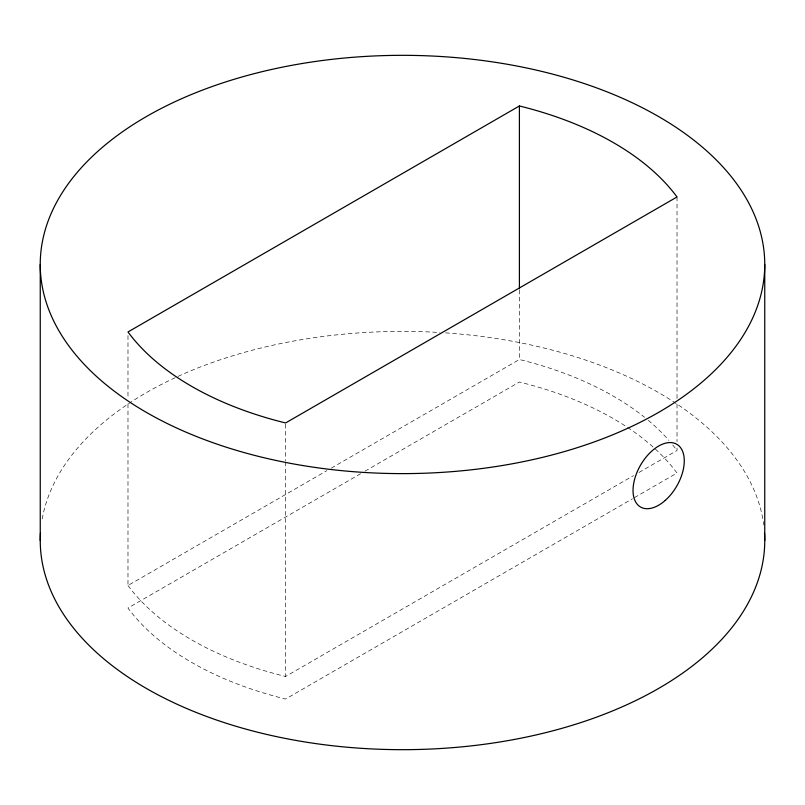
<?xml version="1.0" encoding="UTF-8"?>
<svg xmlns="http://www.w3.org/2000/svg" width="805" height="805" viewBox="0 0 805 805"><rect width="100%" height="100%" fill="white"/><g stroke="black" fill="none" stroke-linecap="round" stroke-linejoin="round"><path stroke-width="0.6" stroke-dasharray="4.03 3.02" d="M127.985 403.879L127.985 585.487L326.961 470.613M331.308 468.108L519.406 359.513A298.363 172.26 0 0 1 644.584 417.312M360.66 473.692L127.985 608.027A298.363 172.26 0 0 0 285.594 699.022L632.438 498.778M365.007 471.177L519.406 382.043A298.363 172.26 0 0 1 677.015 473.038L633.525 498.144M127.985 585.487A298.363 172.26 0 0 0 285.594 676.482L633.525 475.614M638.959 472.475L677.015 450.508L677.015 446.735M677.015 196.973L677.015 399.049M677.015 404.07L677.015 441.724M519.406 290.031L519.406 359.513M285.594 424.175L285.594 460.742M285.594 461.959L285.594 676.482M127.985 335.625L127.985 398.998M42.192 518.933A362.25 209.139 0 0 1 439.912 332.505M445.507 332.868A362.25 209.139 0 0 1 763.744 524.91M648.267 420.321A298.363 172.26 0 0 1 668.895 440.416M672.728 444.974A298.363 172.26 0 0 1 677.015 450.508"/><path stroke-width="1.21" d="M519.406 105.978L127.985 331.962A298.363 172.26 0 0 0 285.594 422.957L677.015 196.973A298.363 172.26 0 0 0 519.406 105.978L519.406 288.814M764.75 264.473A362.25 209.139 0 0 1 221.375 445.598A362.25 209.139 0 0 1 221.375 83.348A362.25 209.139 0 0 1 764.75 264.473L764.75 540.527M40.25 264.473L40.25 540.527M764.519 533.061A362.25 209.139 0 0 1 402.5 749.676A362.25 209.139 0 0 1 40.481 533.061M665.282 500.368A36.225 20.91 -60 0 0 676.764 444.249A36.225 20.91 -60 0 0 633.907 482.255A36.225 20.91 -60 0 0 665.282 500.368"/></g></svg>
